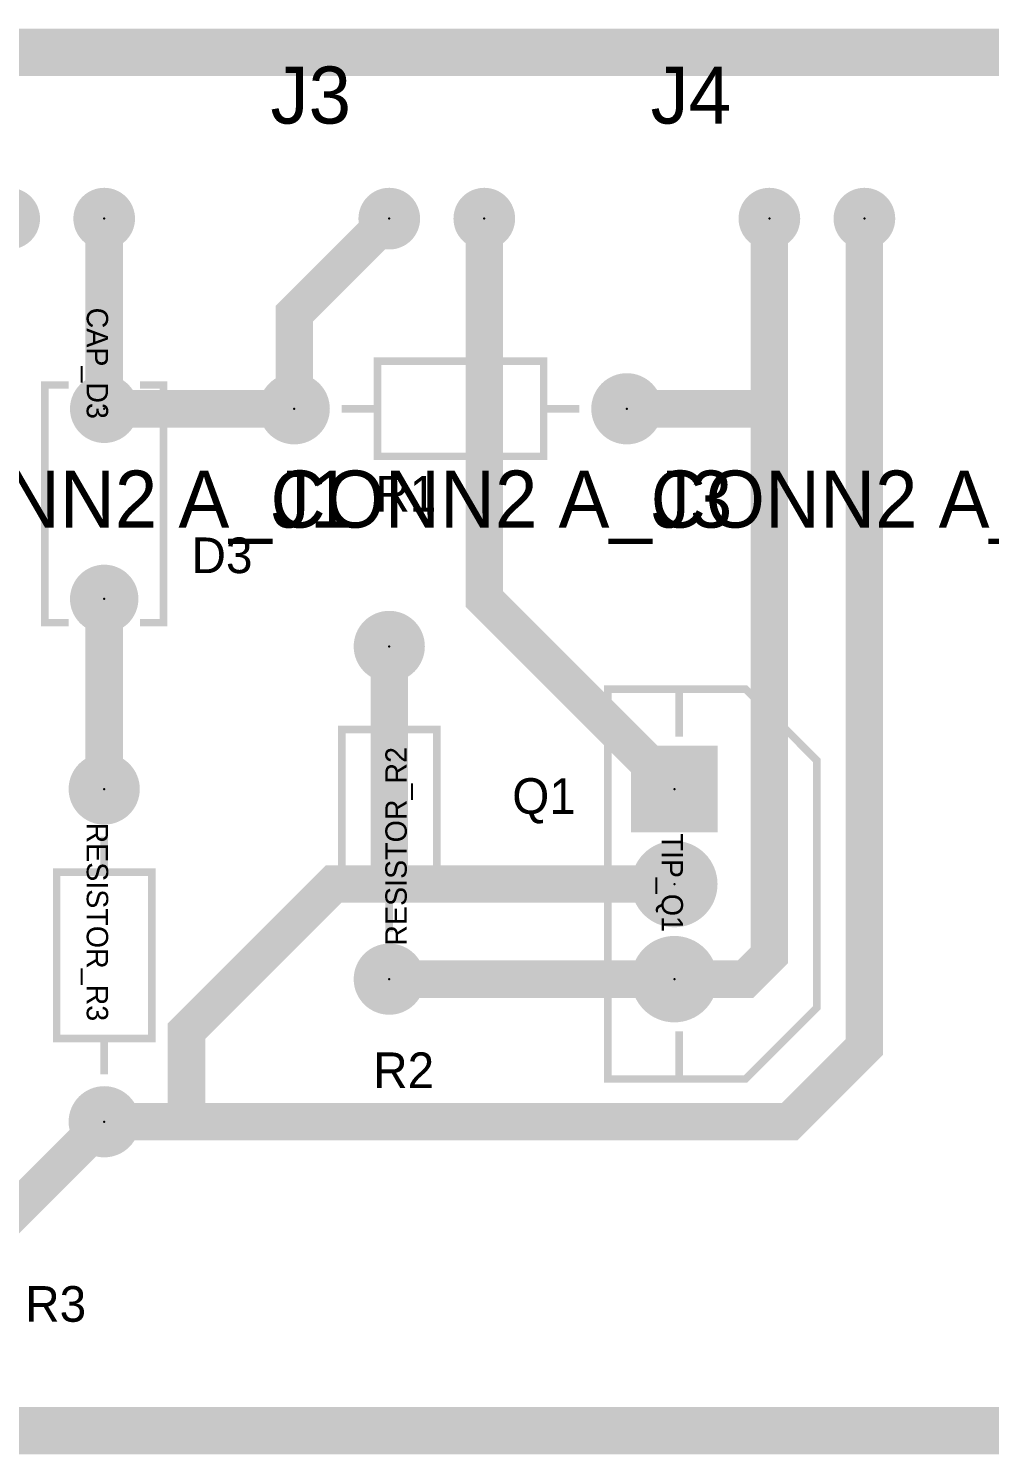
# Model space of a CAD drawing. Extents: x -2.1 to 3.73, y -1.36 to 2.7.
# Drawn here: x -1.08 to -0.068, y 1.2 to 2.7 of the extents above; entities that cross this region are included whole.
import ezdxf

# ---------------------------------------------------------------- set-up
doc = ezdxf.new("R2010")
doc.units = 0
doc.layers.get('0').update_dxf_attribs({"color": 1, "linetype": 'CONTINUOUS'})
for name, color, linetype in [('ASYBOT', 7, 'CONTINUOUS'), ('ASYTOP', 6, 'CONTINUOUS'), ('BOTTOM', 3, 'CONTINUOUS'), ('COMPONENTS_TOP', 1, 'CONTINUOUS'), ('DRILL', 1, 'CONTINUOUS'), ('DRLDWG', 8, 'CONTINUOUS'), ('GND', 4, 'CONTINUOUS'), ('INNER1', 8, 'CONTINUOUS'), ('INNER10', 1, 'CONTINUOUS'), ('INNER11', 2, 'CONTINUOUS'), ('INNER12', 3, 'CONTINUOUS'), ('INNER2', 1, 'CONTINUOUS'), ('INNER3', 2, 'CONTINUOUS'), ('INNER4', 3, 'CONTINUOUS'), ('INNER5', 4, 'CONTINUOUS'), ('INNER6', 5, 'CONTINUOUS'), ('INNER7', 6, 'CONTINUOUS'), ('INNER8', 7, 'CONTINUOUS'), ('INNER9', 8, 'CONTINUOUS'), ('OBS_ASYTOP', 6, 'CONTINUOUS'), ('OBS_GLOBAL_LAYER', 1, 'CONTINUOUS'), ('OBS_SSTOP', 4, 'CONTINUOUS'), ('PADSTACKS', 1, 'CONTINUOUS'), ('POWER', 7, 'CONTINUOUS'), ('SMBOT', 1, 'CONTINUOUS'), ('SMTOP', 8, 'CONTINUOUS'), ('SSTOP', 4, 'CONTINUOUS'), ('TOP', 2, 'CONTINUOUS')]:
    doc.layers.add(name, color=color, linetype=linetype)

# ---------------------------------------------------------------- blocks, each defined once
blk = doc.blocks.new('padstack_TM_RAD_llb_pad2')
blk.add_point((0, 0))
at = {"layer": 'ASYBOT', "const_width": 0.026}
blk.add_lwpolyline([(-0.013, 0, 1), (0.013, 0, 1)], format="xyb", close=True, dxfattribs=at)
at = {"layer": 'ASYTOP', "const_width": 0.026}
blk.add_lwpolyline([(-0.013, 0, 1), (0.013, 0, 1)], format="xyb", close=True, dxfattribs=at)
at = {"layer": 'BOTTOM', "const_width": 0.026}
blk.add_lwpolyline([(-0.013, 0, 1), (0.013, 0, 1)], format="xyb", close=True, dxfattribs=at)
at = {"layer": 'DRILL', "const_width": 0.0155}
blk.add_lwpolyline([(-0.0077, 0, 1), (0.0077, 0, 1)], format="xyb", close=True, dxfattribs=at)
at = {"layer": 'DRLDWG', "const_width": 0.0155}
blk.add_lwpolyline([(-0.0077, 0, 1), (0.0077, 0, 1)], format="xyb", close=True, dxfattribs=at)
at = {"layer": 'GND', "const_width": 0.036}
blk.add_lwpolyline([(-0.018, 0, 1), (0.018, 0, 1)], format="xyb", close=True, dxfattribs=at)
at = {"layer": 'INNER1', "const_width": 0.026}
blk.add_lwpolyline([(-0.013, 0, 1), (0.013, 0, 1)], format="xyb", close=True, dxfattribs=at)
at = {"layer": 'INNER10', "const_width": 0.026}
blk.add_lwpolyline([(-0.013, 0, 1), (0.013, 0, 1)], format="xyb", close=True, dxfattribs=at)
at = {"layer": 'INNER11', "const_width": 0.026}
blk.add_lwpolyline([(-0.013, 0, 1), (0.013, 0, 1)], format="xyb", close=True, dxfattribs=at)
at = {"layer": 'INNER12', "const_width": 0.026}
blk.add_lwpolyline([(-0.013, 0, 1), (0.013, 0, 1)], format="xyb", close=True, dxfattribs=at)
at = {"layer": 'INNER2', "const_width": 0.026}
blk.add_lwpolyline([(-0.013, 0, 1), (0.013, 0, 1)], format="xyb", close=True, dxfattribs=at)
at = {"layer": 'INNER3', "const_width": 0.026}
blk.add_lwpolyline([(-0.013, 0, 1), (0.013, 0, 1)], format="xyb", close=True, dxfattribs=at)
at = {"layer": 'INNER4', "const_width": 0.026}
blk.add_lwpolyline([(-0.013, 0, 1), (0.013, 0, 1)], format="xyb", close=True, dxfattribs=at)
at = {"layer": 'INNER5', "const_width": 0.026}
blk.add_lwpolyline([(-0.013, 0, 1), (0.013, 0, 1)], format="xyb", close=True, dxfattribs=at)
at = {"layer": 'INNER6', "const_width": 0.026}
blk.add_lwpolyline([(-0.013, 0, 1), (0.013, 0, 1)], format="xyb", close=True, dxfattribs=at)
at = {"layer": 'INNER7', "const_width": 0.026}
blk.add_lwpolyline([(-0.013, 0, 1), (0.013, 0, 1)], format="xyb", close=True, dxfattribs=at)
at = {"layer": 'INNER8', "const_width": 0.026}
blk.add_lwpolyline([(-0.013, 0, 1), (0.013, 0, 1)], format="xyb", close=True, dxfattribs=at)
at = {"layer": 'INNER9', "const_width": 0.026}
blk.add_lwpolyline([(-0.013, 0, 1), (0.013, 0, 1)], format="xyb", close=True, dxfattribs=at)
at = {"layer": 'POWER', "const_width": 0.036}
blk.add_lwpolyline([(-0.018, 0, 1), (0.018, 0, 1)], format="xyb", close=True, dxfattribs=at)
at = {"layer": 'SMBOT', "const_width": 0.026}
blk.add_lwpolyline([(-0.013, 0, 1), (0.013, 0, 1)], format="xyb", close=True, dxfattribs=at)
at = {"layer": 'SMTOP', "const_width": 0.026}
blk.add_lwpolyline([(-0.013, 0, 1), (0.013, 0, 1)], format="xyb", close=True, dxfattribs=at)
at = {"layer": 'TOP', "const_width": 0.026}
blk.add_lwpolyline([(-0.013, 0, 1), (0.013, 0, 1)], format="xyb", close=True, dxfattribs=at)
blk = doc.blocks.new('footprint_CAP_D3')
at = {"layer": 'PADSTACKS'}
for p in [(0, 0), (0.2, 0)]:
    blk.add_blockref('padstack_TM_RAD_llb_pad2', p, dxfattribs=at)
blk = doc.blocks.new('padstack_55R36')
blk.add_point((0, 0))
at = {"layer": 'BOTTOM', "const_width": 0.0275}
blk.add_lwpolyline([(-0.0137, 0, 1), (0.0137, 0, 1)], format="xyb", close=True, dxfattribs=at)
at = {"layer": 'DRILL', "const_width": 0.018}
blk.add_lwpolyline([(-0.009, 0, 1), (0.009, 0, 1)], format="xyb", close=True, dxfattribs=at)
at = {"layer": 'DRLDWG', "const_width": 0.018}
blk.add_lwpolyline([(-0.009, 0, 1), (0.009, 0, 1)], format="xyb", close=True, dxfattribs=at)
at = {"layer": 'GND', "const_width": 0.0325}
blk.add_lwpolyline([(-0.0162, 0, 1), (0.0162, 0, 1)], format="xyb", close=True, dxfattribs=at)
at = {"layer": 'INNER1', "const_width": 0.0275}
blk.add_lwpolyline([(-0.0137, 0, 1), (0.0137, 0, 1)], format="xyb", close=True, dxfattribs=at)
at = {"layer": 'INNER10', "const_width": 0.0275}
blk.add_lwpolyline([(-0.0137, 0, 1), (0.0137, 0, 1)], format="xyb", close=True, dxfattribs=at)
at = {"layer": 'INNER11', "const_width": 0.0275}
blk.add_lwpolyline([(-0.0137, 0, 1), (0.0137, 0, 1)], format="xyb", close=True, dxfattribs=at)
at = {"layer": 'INNER12', "const_width": 0.0275}
blk.add_lwpolyline([(-0.0137, 0, 1), (0.0137, 0, 1)], format="xyb", close=True, dxfattribs=at)
at = {"layer": 'INNER2', "const_width": 0.0275}
blk.add_lwpolyline([(-0.0137, 0, 1), (0.0137, 0, 1)], format="xyb", close=True, dxfattribs=at)
at = {"layer": 'INNER3', "const_width": 0.0275}
blk.add_lwpolyline([(-0.0137, 0, 1), (0.0137, 0, 1)], format="xyb", close=True, dxfattribs=at)
at = {"layer": 'INNER4', "const_width": 0.0275}
blk.add_lwpolyline([(-0.0137, 0, 1), (0.0137, 0, 1)], format="xyb", close=True, dxfattribs=at)
at = {"layer": 'INNER5', "const_width": 0.0275}
blk.add_lwpolyline([(-0.0137, 0, 1), (0.0137, 0, 1)], format="xyb", close=True, dxfattribs=at)
at = {"layer": 'INNER6', "const_width": 0.0275}
blk.add_lwpolyline([(-0.0137, 0, 1), (0.0137, 0, 1)], format="xyb", close=True, dxfattribs=at)
at = {"layer": 'INNER7', "const_width": 0.0275}
blk.add_lwpolyline([(-0.0137, 0, 1), (0.0137, 0, 1)], format="xyb", close=True, dxfattribs=at)
at = {"layer": 'INNER8', "const_width": 0.0275}
blk.add_lwpolyline([(-0.0137, 0, 1), (0.0137, 0, 1)], format="xyb", close=True, dxfattribs=at)
at = {"layer": 'INNER9', "const_width": 0.0275}
blk.add_lwpolyline([(-0.0137, 0, 1), (0.0137, 0, 1)], format="xyb", close=True, dxfattribs=at)
at = {"layer": 'POWER', "const_width": 0.0325}
blk.add_lwpolyline([(-0.0162, 0, 1), (0.0162, 0, 1)], format="xyb", close=True, dxfattribs=at)
at = {"layer": 'SMBOT', "const_width": 0.03}
blk.add_lwpolyline([(-0.015, 0, 1), (0.015, 0, 1)], format="xyb", close=True, dxfattribs=at)
at = {"layer": 'SMTOP', "const_width": 0.03}
blk.add_lwpolyline([(-0.015, 0, 1), (0.015, 0, 1)], format="xyb", close=True, dxfattribs=at)
at = {"layer": 'TOP', "const_width": 0.0275}
blk.add_lwpolyline([(-0.0137, 0, 1), (0.0137, 0, 1)], format="xyb", close=True, dxfattribs=at)
blk = doc.blocks.new('footprint_CONN2_A_J1')
at = {"layer": 'PADSTACKS'}
for p in [(0, 0), (0.1, 0)]:
    blk.add_blockref('padstack_55R36', p, dxfattribs=at)
blk = doc.blocks.new('footprint_CONN2_A_J3')
at = {"layer": 'PADSTACKS'}
for p in [(0, 0), (0.1, 0)]:
    blk.add_blockref('padstack_55R36', p, dxfattribs=at)
blk = doc.blocks.new('footprint_CONN2_A_J4')
at = {"layer": 'PADSTACKS'}
for p in [(0, 0), (0.1, 0)]:
    blk.add_blockref('padstack_55R36', p, dxfattribs=at)
blk = doc.blocks.new('padstack_TO_llb_pad51_1')
blk.add_point((0, 0))
at = {"layer": 'ASYBOT', "const_width": 0.071}
blk.add_lwpolyline([(-0.0355, 0), (0.0355, 0)], dxfattribs=at)
at = {"layer": 'ASYTOP', "const_width": 0.071}
blk.add_lwpolyline([(-0.0355, 0), (0.0355, 0)], dxfattribs=at)
at = {"layer": 'BOTTOM', "const_width": 0.071}
blk.add_lwpolyline([(-0.0355, 0), (0.0355, 0)], dxfattribs=at)
at = {"layer": 'DRILL', "const_width": 0.025}
blk.add_lwpolyline([(-0.0125, 0, 1), (0.0125, 0, 1)], format="xyb", close=True, dxfattribs=at)
at = {"layer": 'DRLDWG', "const_width": 0.025}
blk.add_lwpolyline([(-0.0125, 0, 1), (0.0125, 0, 1)], format="xyb", close=True, dxfattribs=at)
at = {"layer": 'GND', "const_width": 0.091}
blk.add_lwpolyline([(-0.0455, 0), (0.0455, 0)], dxfattribs=at)
at = {"layer": 'INNER1', "const_width": 0.071}
blk.add_lwpolyline([(-0.0355, 0), (0.0355, 0)], dxfattribs=at)
at = {"layer": 'INNER10', "const_width": 0.071}
blk.add_lwpolyline([(-0.0355, 0), (0.0355, 0)], dxfattribs=at)
at = {"layer": 'INNER11', "const_width": 0.071}
blk.add_lwpolyline([(-0.0355, 0), (0.0355, 0)], dxfattribs=at)
at = {"layer": 'INNER12', "const_width": 0.071}
blk.add_lwpolyline([(-0.0355, 0), (0.0355, 0)], dxfattribs=at)
at = {"layer": 'INNER2', "const_width": 0.071}
blk.add_lwpolyline([(-0.0355, 0), (0.0355, 0)], dxfattribs=at)
at = {"layer": 'INNER3', "const_width": 0.071}
blk.add_lwpolyline([(-0.0355, 0), (0.0355, 0)], dxfattribs=at)
at = {"layer": 'INNER4', "const_width": 0.071}
blk.add_lwpolyline([(-0.0355, 0), (0.0355, 0)], dxfattribs=at)
at = {"layer": 'INNER5', "const_width": 0.071}
blk.add_lwpolyline([(-0.0355, 0), (0.0355, 0)], dxfattribs=at)
at = {"layer": 'INNER6', "const_width": 0.071}
blk.add_lwpolyline([(-0.0355, 0), (0.0355, 0)], dxfattribs=at)
at = {"layer": 'INNER7', "const_width": 0.071}
blk.add_lwpolyline([(-0.0355, 0), (0.0355, 0)], dxfattribs=at)
at = {"layer": 'INNER8', "const_width": 0.071}
blk.add_lwpolyline([(-0.0355, 0), (0.0355, 0)], dxfattribs=at)
at = {"layer": 'INNER9', "const_width": 0.071}
blk.add_lwpolyline([(-0.0355, 0), (0.0355, 0)], dxfattribs=at)
at = {"layer": 'POWER', "const_width": 0.091}
blk.add_lwpolyline([(-0.0455, 0), (0.0455, 0)], dxfattribs=at)
at = {"layer": 'SMBOT', "const_width": 0.071}
blk.add_lwpolyline([(-0.0355, 0), (0.0355, 0)], dxfattribs=at)
at = {"layer": 'SMTOP', "const_width": 0.071}
blk.add_lwpolyline([(-0.0355, 0), (0.0355, 0)], dxfattribs=at)
at = {"layer": 'TOP', "const_width": 0.071}
blk.add_lwpolyline([(-0.0355, 0), (0.0355, 0)], dxfattribs=at)
blk = doc.blocks.new('padstack_TO_llb_pad50_1')
blk.add_point((0, 0))
at = {"layer": 'ASYBOT', "const_width": 0.0355}
blk.add_lwpolyline([(-0.0177, 0, 1), (0.0177, 0, 1)], format="xyb", close=True, dxfattribs=at)
at = {"layer": 'ASYTOP', "const_width": 0.0355}
blk.add_lwpolyline([(-0.0177, 0, 1), (0.0177, 0, 1)], format="xyb", close=True, dxfattribs=at)
at = {"layer": 'BOTTOM', "const_width": 0.0355}
blk.add_lwpolyline([(-0.0177, 0, 1), (0.0177, 0, 1)], format="xyb", close=True, dxfattribs=at)
at = {"layer": 'DRILL', "const_width": 0.025}
blk.add_lwpolyline([(-0.0125, 0, 1), (0.0125, 0, 1)], format="xyb", close=True, dxfattribs=at)
at = {"layer": 'DRLDWG', "const_width": 0.025}
blk.add_lwpolyline([(-0.0125, 0, 1), (0.0125, 0, 1)], format="xyb", close=True, dxfattribs=at)
at = {"layer": 'GND', "const_width": 0.0455}
blk.add_lwpolyline([(-0.0227, 0, 1), (0.0227, 0, 1)], format="xyb", close=True, dxfattribs=at)
at = {"layer": 'INNER1', "const_width": 0.0355}
blk.add_lwpolyline([(-0.0177, 0, 1), (0.0177, 0, 1)], format="xyb", close=True, dxfattribs=at)
at = {"layer": 'INNER10', "const_width": 0.0355}
blk.add_lwpolyline([(-0.0177, 0, 1), (0.0177, 0, 1)], format="xyb", close=True, dxfattribs=at)
at = {"layer": 'INNER11', "const_width": 0.0355}
blk.add_lwpolyline([(-0.0177, 0, 1), (0.0177, 0, 1)], format="xyb", close=True, dxfattribs=at)
at = {"layer": 'INNER12', "const_width": 0.0355}
blk.add_lwpolyline([(-0.0177, 0, 1), (0.0177, 0, 1)], format="xyb", close=True, dxfattribs=at)
at = {"layer": 'INNER2', "const_width": 0.0355}
blk.add_lwpolyline([(-0.0177, 0, 1), (0.0177, 0, 1)], format="xyb", close=True, dxfattribs=at)
at = {"layer": 'INNER3', "const_width": 0.0355}
blk.add_lwpolyline([(-0.0177, 0, 1), (0.0177, 0, 1)], format="xyb", close=True, dxfattribs=at)
at = {"layer": 'INNER4', "const_width": 0.0355}
blk.add_lwpolyline([(-0.0177, 0, 1), (0.0177, 0, 1)], format="xyb", close=True, dxfattribs=at)
at = {"layer": 'INNER5', "const_width": 0.0355}
blk.add_lwpolyline([(-0.0177, 0, 1), (0.0177, 0, 1)], format="xyb", close=True, dxfattribs=at)
at = {"layer": 'INNER6', "const_width": 0.0355}
blk.add_lwpolyline([(-0.0177, 0, 1), (0.0177, 0, 1)], format="xyb", close=True, dxfattribs=at)
at = {"layer": 'INNER7', "const_width": 0.0355}
blk.add_lwpolyline([(-0.0177, 0, 1), (0.0177, 0, 1)], format="xyb", close=True, dxfattribs=at)
at = {"layer": 'INNER8', "const_width": 0.0355}
blk.add_lwpolyline([(-0.0177, 0, 1), (0.0177, 0, 1)], format="xyb", close=True, dxfattribs=at)
at = {"layer": 'INNER9', "const_width": 0.0355}
blk.add_lwpolyline([(-0.0177, 0, 1), (0.0177, 0, 1)], format="xyb", close=True, dxfattribs=at)
at = {"layer": 'POWER', "const_width": 0.0455}
blk.add_lwpolyline([(-0.0227, 0, 1), (0.0227, 0, 1)], format="xyb", close=True, dxfattribs=at)
at = {"layer": 'SMBOT', "const_width": 0.0355}
blk.add_lwpolyline([(-0.0177, 0, 1), (0.0177, 0, 1)], format="xyb", close=True, dxfattribs=at)
at = {"layer": 'SMTOP', "const_width": 0.0355}
blk.add_lwpolyline([(-0.0177, 0, 1), (0.0177, 0, 1)], format="xyb", close=True, dxfattribs=at)
at = {"layer": 'TOP', "const_width": 0.0355}
blk.add_lwpolyline([(-0.0177, 0, 1), (0.0177, 0, 1)], format="xyb", close=True, dxfattribs=at)
blk = doc.blocks.new('footprint_TIP_Q1')
at = {"layer": 'PADSTACKS'}
for name, p in [('padstack_TO_llb_pad51_1', (0, 0)), ('padstack_TO_llb_pad50_1', (0.1, 0)), ('padstack_TO_llb_pad50_1', (0.2, 0))]:
    blk.add_blockref(name, p, dxfattribs=at)
blk = doc.blocks.new('padstack_TM_AXIAL_llb_pad1')
blk.add_point((0, 0))
at = {"layer": 'ASYBOT', "const_width": 0.0275}
blk.add_lwpolyline([(-0.0137, 0, 1), (0.0137, 0, 1)], format="xyb", close=True, dxfattribs=at)
at = {"layer": 'ASYTOP', "const_width": 0.0275}
blk.add_lwpolyline([(-0.0137, 0, 1), (0.0137, 0, 1)], format="xyb", close=True, dxfattribs=at)
at = {"layer": 'BOTTOM', "const_width": 0.0275}
blk.add_lwpolyline([(-0.0137, 0, 1), (0.0137, 0, 1)], format="xyb", close=True, dxfattribs=at)
at = {"layer": 'DRILL', "const_width": 0.017}
blk.add_lwpolyline([(-0.0085, 0, 1), (0.0085, 0, 1)], format="xyb", close=True, dxfattribs=at)
at = {"layer": 'DRLDWG', "const_width": 0.017}
blk.add_lwpolyline([(-0.0085, 0, 1), (0.0085, 0, 1)], format="xyb", close=True, dxfattribs=at)
at = {"layer": 'GND', "const_width": 0.0375}
blk.add_lwpolyline([(-0.0187, 0, 1), (0.0187, 0, 1)], format="xyb", close=True, dxfattribs=at)
at = {"layer": 'INNER1', "const_width": 0.0275}
blk.add_lwpolyline([(-0.0137, 0, 1), (0.0137, 0, 1)], format="xyb", close=True, dxfattribs=at)
at = {"layer": 'INNER10', "const_width": 0.0275}
blk.add_lwpolyline([(-0.0137, 0, 1), (0.0137, 0, 1)], format="xyb", close=True, dxfattribs=at)
at = {"layer": 'INNER11', "const_width": 0.0275}
blk.add_lwpolyline([(-0.0137, 0, 1), (0.0137, 0, 1)], format="xyb", close=True, dxfattribs=at)
at = {"layer": 'INNER12', "const_width": 0.0275}
blk.add_lwpolyline([(-0.0137, 0, 1), (0.0137, 0, 1)], format="xyb", close=True, dxfattribs=at)
at = {"layer": 'INNER2', "const_width": 0.0275}
blk.add_lwpolyline([(-0.0137, 0, 1), (0.0137, 0, 1)], format="xyb", close=True, dxfattribs=at)
at = {"layer": 'INNER3', "const_width": 0.0275}
blk.add_lwpolyline([(-0.0137, 0, 1), (0.0137, 0, 1)], format="xyb", close=True, dxfattribs=at)
at = {"layer": 'INNER4', "const_width": 0.0275}
blk.add_lwpolyline([(-0.0137, 0, 1), (0.0137, 0, 1)], format="xyb", close=True, dxfattribs=at)
at = {"layer": 'INNER5', "const_width": 0.0275}
blk.add_lwpolyline([(-0.0137, 0, 1), (0.0137, 0, 1)], format="xyb", close=True, dxfattribs=at)
at = {"layer": 'INNER6', "const_width": 0.0275}
blk.add_lwpolyline([(-0.0137, 0, 1), (0.0137, 0, 1)], format="xyb", close=True, dxfattribs=at)
at = {"layer": 'INNER7', "const_width": 0.0275}
blk.add_lwpolyline([(-0.0137, 0, 1), (0.0137, 0, 1)], format="xyb", close=True, dxfattribs=at)
at = {"layer": 'INNER8', "const_width": 0.0275}
blk.add_lwpolyline([(-0.0137, 0, 1), (0.0137, 0, 1)], format="xyb", close=True, dxfattribs=at)
at = {"layer": 'INNER9', "const_width": 0.0275}
blk.add_lwpolyline([(-0.0137, 0, 1), (0.0137, 0, 1)], format="xyb", close=True, dxfattribs=at)
at = {"layer": 'POWER', "const_width": 0.0375}
blk.add_lwpolyline([(-0.0187, 0, 1), (0.0187, 0, 1)], format="xyb", close=True, dxfattribs=at)
at = {"layer": 'SMBOT', "const_width": 0.0275}
blk.add_lwpolyline([(-0.0137, 0, 1), (0.0137, 0, 1)], format="xyb", close=True, dxfattribs=at)
at = {"layer": 'SMTOP', "const_width": 0.0275}
blk.add_lwpolyline([(-0.0137, 0, 1), (0.0137, 0, 1)], format="xyb", close=True, dxfattribs=at)
at = {"layer": 'TOP', "const_width": 0.0275}
blk.add_lwpolyline([(-0.0137, 0, 1), (0.0137, 0, 1)], format="xyb", close=True, dxfattribs=at)
blk = doc.blocks.new('footprint_RESISTOR_R1')
at = {"layer": 'PADSTACKS'}
for p in [(0, 0), (0.35, 0)]:
    blk.add_blockref('padstack_TM_AXIAL_llb_pad1', p, dxfattribs=at)
blk = doc.blocks.new('footprint_RESISTOR_R2')
at = {"layer": 'PADSTACKS'}
for p in [(0, 0), (0.35, 0)]:
    blk.add_blockref('padstack_TM_AXIAL_llb_pad1', p, dxfattribs=at)
blk = doc.blocks.new('footprint_RESISTOR_R3')
at = {"layer": 'PADSTACKS'}
for p in [(0, 0), (0.35, 0)]:
    blk.add_blockref('padstack_TM_AXIAL_llb_pad1', p, dxfattribs=at)

msp = doc.modelspace()

# ---------------------------------------------------------------- linework, layer by layer
at = {"layer": 'BOARD_OUTLINE', "const_width": 0.05}
msp.add_lwpolyline([(-2, 2.675), (0.05, 2.675), (0.05, 1.225), (-2.075, 1.225), (-2.075, 2.675), (-2, 2.675)], dxfattribs=at)
at = {"layer": 'BOTTOM', "const_width": 0.0394}
for points in [[(-1, 1.55), (-0.2787, 1.55), (-0.2, 1.6287), (-0.2, 2.5)], [(-1, 2.3), (-1, 2.5)], [(-0.8, 2.3), (-0.8, 2.4), (-0.7, 2.5)], [(-0.6, 2.5), (-0.6, 2.1), (-0.4, 1.9)], [(-0.3, 2.5), (-0.3, 2.3), (-0.45, 2.3)], [(-0.4, 1.7), (-0.325, 1.7), (-0.3, 1.725), (-0.3, 2.5)], [(-1, 2.3), (-0.8, 2.3)], [(-1, 1.9), (-1, 2.1)], [(-1, 1.55), (-0.9134, 1.55), (-0.9134, 1.6453), (-0.7587, 1.8), (-0.7, 1.8), (-0.7, 2.05)], [(-1, 1.55), (-0.9134, 1.55), (-0.9134, 1.6453), (-0.7587, 1.8), (-0.4, 1.8)], [(-0.7, 1.7), (-0.4, 1.7)], [(-1, 1.55), (-1.1697, 1.3803), (-1.4197, 1.3803), (-1.4197, 1.5803), (-1.4, 1.6)]]:
    msp.add_lwpolyline(points, dxfattribs=at)
at = {"layer": 'OBS_ASYTOP', "const_width": 0.008}
for points in [[(-0.5375, 2.25), (-0.7125, 2.25), (-0.7125, 2.25), (-0.7125, 2.35), (-0.5375, 2.35), (-0.5375, 2.25)], [(-1.0375, 2.075), (-1.0625, 2.075), (-1.0625, 2.325), (-1.0375, 2.325)], [(-0.9625, 2.325), (-0.9375, 2.325), (-0.9375, 2.075), (-0.9625, 2.075)], [(-0.75, 2.3), (-0.7125, 2.3)], [(-0.5, 2.3), (-0.5375, 2.3)], [(-0.7, 2), (-0.7, 1.9625)], [(-0.325, 1.595), (-0.25, 1.67), (-0.25, 1.93), (-0.25, 1.93), (-0.325, 2.005), (-0.47, 2.005), (-0.47, 1.595), (-0.325, 1.595)], [(-0.395, 1.955), (-0.395, 2.005)], [(-0.65, 1.9625), (-0.65, 1.7875), (-0.65, 1.7875), (-0.75, 1.7875), (-0.75, 1.9625), (-0.65, 1.9625)], [(-1, 1.85), (-1, 1.8125)], [(-1.05, 1.6375), (-1.05, 1.8125), (-1.05, 1.8125), (-0.95, 1.8125), (-0.95, 1.6375), (-1.05, 1.6375)], [(-0.7, 1.75), (-0.7, 1.7875)], [(-1, 1.6), (-1, 1.6375)], [(-0.395, 1.645), (-0.395, 1.595)]]:
    msp.add_lwpolyline(points, dxfattribs=at)
at = {"layer": 'OBS_GLOBAL_LAYER', "const_width": 0.00000394}
for points in [[(-1.17, 2.43), (-1.17, 2.57), (-1.03, 2.57), (-1.03, 2.43), (-1.17, 2.43)], [(-0.77, 2.43), (-0.77, 2.57), (-0.63, 2.57), (-0.63, 2.43), (-0.77, 2.43)], [(-0.37, 2.43), (-0.37, 2.57), (-0.23, 2.57), (-0.23, 2.43), (-0.37, 2.43)], [(-1.1425, 2.4575), (-1.1425, 2.5425), (-0.9575, 2.5425), (-0.9575, 2.4575), (-1.1425, 2.4575)], [(-0.7425, 2.4575), (-0.7425, 2.5425), (-0.5575, 2.5425), (-0.5575, 2.4575), (-0.7425, 2.4575)], [(-0.3425, 2.4575), (-0.3425, 2.5425), (-0.1575, 2.5425), (-0.1575, 2.4575), (-0.3425, 2.4575)], [(-1.0665, 2.341), (-1.0665, 2.059), (-0.9335, 2.059), (-0.9335, 2.341), (-1.0665, 2.341)], [(-0.8425, 2.246), (-0.4075, 2.246), (-0.4075, 2.354), (-0.8425, 2.354), (-0.8425, 2.246)], [(-0.646, 1.6575), (-0.646, 2.0925), (-0.754, 2.0925), (-0.754, 1.6575), (-0.646, 1.6575)], [(-0.474, 2.009), (-0.474, 1.591), (-0.246, 1.591), (-0.246, 2.009), (-0.474, 2.009)], [(-1.054, 1.9425), (-1.054, 1.5075), (-0.946, 1.5075), (-0.946, 1.9425), (-1.054, 1.9425)]]:
    msp.add_lwpolyline(points, close=True, dxfattribs=at)
at = {"layer": 'OBS_SSTOP', "const_width": 0.008}
for points in [[(-0.5375, 2.25), (-0.7125, 2.25), (-0.7125, 2.25), (-0.7125, 2.35), (-0.5375, 2.35), (-0.5375, 2.25)], [(-1.0375, 2.075), (-1.0625, 2.075), (-1.0625, 2.325), (-1.0375, 2.325)], [(-0.9625, 2.325), (-0.9375, 2.325), (-0.9375, 2.075), (-0.9625, 2.075)], [(-0.75, 2.3), (-0.7125, 2.3)], [(-0.5, 2.3), (-0.5375, 2.3)], [(-0.7, 2), (-0.7, 1.9625)], [(-0.325, 1.595), (-0.25, 1.67), (-0.25, 1.93), (-0.25, 1.93), (-0.325, 2.005), (-0.47, 2.005), (-0.47, 1.595), (-0.325, 1.595)], [(-0.395, 1.955), (-0.395, 2.005)], [(-0.65, 1.9625), (-0.65, 1.7875), (-0.65, 1.7875), (-0.75, 1.7875), (-0.75, 1.9625), (-0.65, 1.9625)], [(-1, 1.85), (-1, 1.8125)], [(-1.05, 1.6375), (-1.05, 1.8125), (-1.05, 1.8125), (-0.95, 1.8125), (-0.95, 1.6375), (-1.05, 1.6375)], [(-0.7, 1.75), (-0.7, 1.7875)], [(-1, 1.6), (-1, 1.6375)], [(-0.395, 1.645), (-0.395, 1.595)]]:
    msp.add_lwpolyline(points, dxfattribs=at)

# ---------------------------------------------------------------- block references
at = {"layer": 'COMPONENTS_TOP'}
ref = msp.add_blockref('footprint_CONN2_A_J1', (-1.1, 2.5), dxfattribs=at)
ref.add_attrib('COMP_NAME', 'J1', (-1.225, 2.6), dxfattribs={"layer": 'SSTOP', "height": 0.06})
ref.add_attrib('SYM_NAME', 'CONN2 A_J1', (-1.225, 2.175), dxfattribs={"layer": 'ASYTOP', "height": 0.06})
ref = msp.add_blockref('footprint_CONN2_A_J3', (-0.7, 2.5), dxfattribs=at)
ref.add_attrib('COMP_NAME', 'J3', (-0.825, 2.6), dxfattribs={"layer": 'SSTOP', "height": 0.06})
ref.add_attrib('SYM_NAME', 'CONN2 A_J3', (-0.825, 2.175), dxfattribs={"layer": 'ASYTOP', "height": 0.06})
ref = msp.add_blockref('footprint_CONN2_A_J4', (-0.3, 2.5), dxfattribs=at)
ref.add_attrib('COMP_NAME', 'J4', (-0.425, 2.6), dxfattribs={"layer": 'SSTOP', "height": 0.06})
ref.add_attrib('SYM_NAME', 'CONN2 A_J4', (-0.425, 2.175), dxfattribs={"layer": 'ASYTOP', "height": 0.06})
ref = msp.add_blockref('footprint_CAP_D3', (-1, 2.3), dxfattribs=dict(at, rotation=270))
ref.add_attrib('COMP_NAME', 'D3', (-0.9081, 2.1271), dxfattribs={"layer": 'ASYTOP', "height": 0.0375, "rotation": 360})
ref.add_attrib('SYM_NAME', 'CAP_D3', (-1.0184, 2.4064), dxfattribs={"layer": 'ASYTOP', "height": 0.0225, "rotation": 270})
ref = msp.add_blockref('footprint_RESISTOR_R1', (-0.8, 2.3), dxfattribs=at)
ref.add_attrib('COMP_NAME', 'R1', (-0.7146, 2.1919), dxfattribs={"layer": 'ASYTOP', "height": 0.0375})
ref = msp.add_blockref('footprint_RESISTOR_R2', (-0.7, 1.7), dxfattribs=dict(at, rotation=90))
ref.add_attrib('COMP_NAME', 'R2', (-0.7169, 1.5854), dxfattribs={"layer": 'ASYTOP', "height": 0.0375, "rotation": 360})
ref.add_attrib('SYM_NAME', 'RESISTOR_R2', (-0.6816, 1.7352), dxfattribs={"layer": 'ASYTOP', "height": 0.0225, "rotation": 90})
ref = msp.add_blockref('footprint_TIP_Q1', (-0.4, 1.9), dxfattribs=dict(at, rotation=270))
ref.add_attrib('COMP_NAME', 'Q1', (-0.5706, 1.8739), dxfattribs={"layer": 'ASYTOP', "height": 0.0375, "rotation": 360})
ref.add_attrib('SYM_NAME', 'TIP_Q1', (-0.4134, 1.8533), dxfattribs={"layer": 'ASYTOP', "height": 0.0225, "rotation": 270})
ref = msp.add_blockref('footprint_RESISTOR_R3', (-1, 1.9), dxfattribs=dict(at, rotation=270))
ref.add_attrib('COMP_NAME', 'R3', (-1.0831, 1.3396), dxfattribs={"layer": 'ASYTOP', "height": 0.0375, "rotation": 360})
ref.add_attrib('SYM_NAME', 'RESISTOR_R3', (-1.0184, 1.8648), dxfattribs={"layer": 'ASYTOP', "height": 0.0225, "rotation": 270})

doc.saveas('drawing.dxf')
